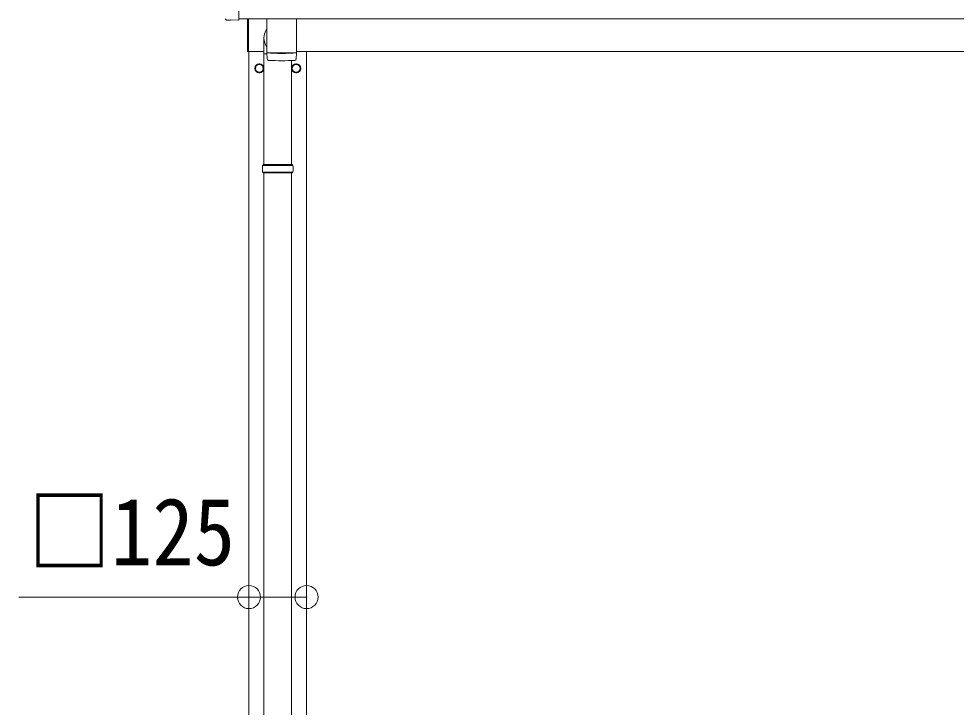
# Model space of a CAD drawing. Units: millimetres at full size, sheet at 1:50; details may follow other scales. Extents: x -14053 to 14053, y -9700 to 9700.
# Drawn here: x -8052 to -6016, y -3625 to -2130 of the extents above; entities that cross this region are included whole.
import ezdxf
from ezdxf.enums import TextEntityAlignment as Align

# ---------------------------------------------------------------- set-up
doc = ezdxf.new("R2010")
doc.units = ezdxf.units.MM
doc.header["$LTSCALE"] = 50
doc.header["$PDMODE"] = 32
doc.header["$PDSIZE"] = 50
for name, color, linetype, lineweight in [('0-1_Defpoints', 4, 'Continuous', 9), ('0-2_TEXT1', 7, 'Continuous', 9), ('0-6_PARTS1', 6, 'Continuous', 9)]:
    doc.layers.add(name, color=color, linetype=linetype, lineweight=lineweight)
doc.styles.add('ＭＳ ゴシック', font='')
doc.styles.get('ＭＳ ゴシック').set_extended_font_data('MS Gothic')

msp = doc.modelspace()

# ---------------------------------------------------------------- linework, layer by layer
at = {"layer": '0-1_Defpoints'}
for p, q in [((-7593.14, -2133.22), (-7600.06, -2132.85)), ((-7573.51, -2130.19), (-3931.51, -2130.19)), ((-7573.51, -2132.21), (-7573.51, -2133.22)), ((-7554.51, -2201.26), (-7554.51, -2130.19)), ((-7552.51, -2130.19), (-7552.51, -2201.26)), ((-7552.51, -2201.26), (-7554.51, -2201.26)), ((-7552.51, -2200.76), (-7519.16, -2200.76)), ((-7551.51, -5700.76), (-7551.51, -2200.76)), ((-7448.51, -2200.76), (-4056.51, -2200.76)), ((-7426.51, -2200.76), (-7426.51, -5700.76)), ((-7520.41, -2237.51), (-7520.51, -2237.51)), ((-7520.41, -2238.01), (-7520.51, -2238.01)), ((-7457.61, -2237.51), (-7457.51, -2237.51)), ((-7457.61, -2238.01), (-7457.51, -2238.01))]:
    msp.add_line(p, q, dxfattribs=at)
for points in [[(-7605.08, -1936.01), (-7573.51, -1934.36), (-7573.51, -2132.21)], [(-7592.4, -2132.94), (-7591.74, -2132.31), (-7573.51, -2133.22)]]:
    msp.add_lwpolyline(points, dxfattribs=at)
for points in [[(-7529.01, -2227.94), (-7537.51, -2232.85), (-7537.51, -2242.67), (-7529.01, -2247.57), (-7520.51, -2242.67), (-7520.51, -2232.85)], [(-7449.01, -2227.94), (-7440.51, -2232.85), (-7440.51, -2242.67), (-7449.01, -2247.57), (-7457.51, -2242.67), (-7457.51, -2232.85)]]:
    msp.add_lwpolyline(points, close=True, dxfattribs=at)
for centre, radius in [((-7529.01, -2237.76), 10), ((-7529.01, -2237.76), 8.5), ((-7449.01, -2237.76), 10), ((-7449.01, -2237.76), 8.5)]:
    msp.add_circle(centre, radius, dxfattribs=at)
for centre, start, end in [((-7529.01, -2237.76), 171.25399, 188.74601), ((-7529.01, -2237.76), 111.25399, 128.74601), ((-7529.01, -2237.76), 51.25399, 68.74601), ((-7529.01, -2237.76), 1.66581, 8.74601), ((-7529.01, -2237.76), 351.25399, 358.33419), ((-7449.01, -2237.76), 171.25399, 178.33419), ((-7449.01, -2237.76), 181.66581, 188.74601), ((-7449.01, -2237.76), 111.25399, 128.74601), ((-7449.01, -2237.76), 51.25399, 68.74601), ((-7449.01, -2237.76), 351.25399, 8.74601), ((-7529.01, -2237.76), 231.25399, 248.74601), ((-7529.01, -2237.76), 291.25399, 308.74601), ((-7449.01, -2237.76), 231.25399, 248.74601), ((-7449.01, -2237.76), 291.25399, 308.74601)]:
    msp.add_arc(centre, 8.6, start, end, dxfattribs=at)
for centre, major_axis, start_param, end_param in [((-7599.9, -2129.85), (-2.18, -2.07), 5.5252311, 7.0411395), ((-7593.09, -2132.22), (-0.727, -0.69), 0.7579542, 1.5707963)]:
    msp.add_ellipse(centre, major_axis=major_axis, ratio=0.9974, start_param=start_param, end_param=end_param, dxfattribs=at)
at = {"layer": '0-2_TEXT1'}
for p, q in [((-7512.51, -2130.19), (-7512.51, -2203.24)), ((-7448.51, -2130.19), (-7448.51, -2203.24)), ((-7519.16, -2206.48), (-7519.16, -2171.82)), ((-7519.16, -2206.48), (-7512.5, -2206.48)), ((-7519.01, -2206.48), (-7519.01, -2446.76)), ((-7512.31, -2217.22), (-7512.54, -2204.24)), ((-7508.04, -2203.52), (-7508.02, -2204.52)), ((-7452.99, -2203.52), (-7453, -2204.52)), ((-7448.48, -2204.24), (-7448.71, -2217.22)), ((-7459.01, -2220.75), (-7459.01, -2446.76)), ((-7456.01, -2448.76), (-7522.01, -2448.76)), ((-7456.01, -2462.76), (-7522.01, -2462.76)), ((-7457.01, -2446.76), (-7521.01, -2446.76)), ((-7521.01, -2446.76), (-7521.01, -2448.76)), ((-7521.01, -2464.76), (-7521.01, -2462.76)), ((-7457.01, -2446.76), (-7457.01, -2448.76)), ((-7457.01, -2464.76), (-7457.01, -2462.76)), ((-7457.01, -2464.76), (-7521.01, -2464.76)), ((-7519.01, -2464.76), (-7519.01, -3719.26)), ((-7459.01, -2464.76), (-7459.01, -3719.26))]:
    msp.add_line(p, q, dxfattribs=at)
for centre, radius, start, end in [((-7480.51, -1723.51), 480.8, 266.18381, 273.81619), ((-7480.51, -1724.51), 480.8, 266.18381, 273.81619), ((-7508.89, -2216.99), 3.43, 183.91307, 262.91645), ((-7452.13, -2216.99), 3.43, 277.00994, 356.09787), ((-7480.52, -1701.53), 519.67, 266.82357, 273.17802), ((-7473.26, -2455.76), 49.25, 171.82876, 180.00002), ((-7473.26, -2455.76), 49.25, 180.00002, 188.17127), ((-7504.76, -2455.76), 49.25, 359.99998, 8.17124), ((-7504.76, -2455.76), 49.25, 351.82873, 359.99998)]:
    msp.add_arc(centre, radius, start, end, dxfattribs=at)
msp.add_ellipse((-7489.01, -2171.82), major_axis=(0, -31.56), ratio=0.952301, start_param=4.0392233, end_param=5.3855546, dxfattribs=at)
at = {"layer": '0-6_PARTS1'}
for q in [(-8051.51, -3385.68), (-7426.51, -3385.68)]:
    msp.add_line((-7551.51, -3385.68), q, dxfattribs=at)
for p in [(-7551.51, -3385.68), (-7426.51, -3385.68)]:
    msp.add_point(p, dxfattribs=at)

# ---------------------------------------------------------------- texts
at = {"layer": '0-6_PARTS1', "color": 7, "style": 'ＭＳ ゴシック', "width": 0.9}
msp.add_text('□125', height=146.6, dxfattribs=at).set_placement((-8030.99, -3360.68), align=Align.BOTTOM_LEFT)

doc.saveas('drawing.dxf')
